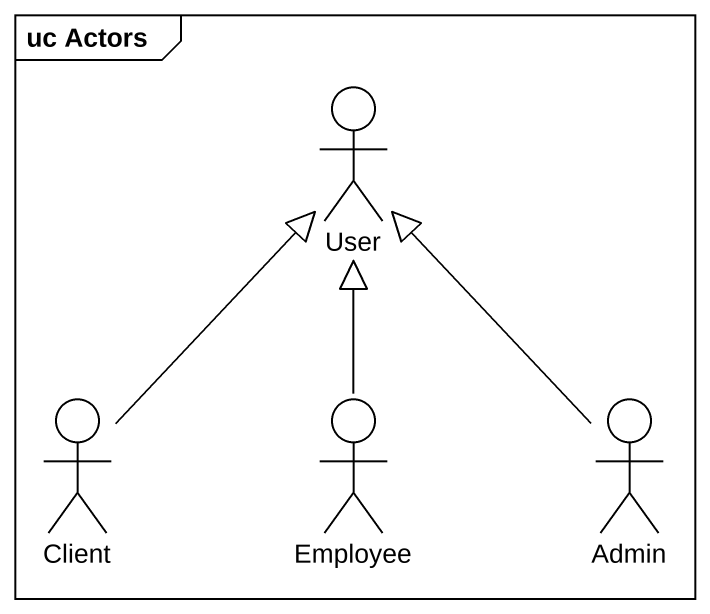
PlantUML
@startuml
mainframe uc Actors
actor User
actor Client
actor Employee
actor Admin
Client -up-|> User
Employee -up-|> User
Admin -up-|> User
@enduml
